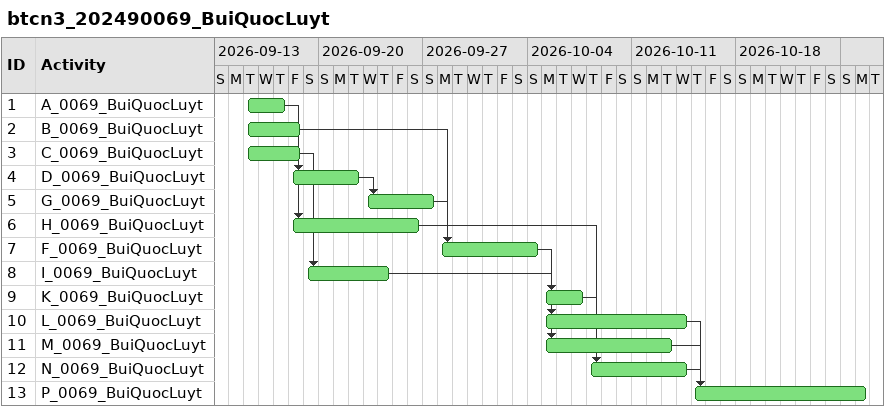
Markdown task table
btcn3_202490069_BuiQuocLuyt

| ID | Task | Start | Finish | Predecessors |
|---|---|---|---|---|
| 1 | A_0069_BuiQuocLuyt | 2026-09-15 | 2026-09-17 |  |
| 2 | B_0069_BuiQuocLuyt | 2026-09-15 | 2026-09-18 |  |
| 3 | C_0069_BuiQuocLuyt | 2026-09-15 | 2026-09-18 |  |
| 4 | D_0069_BuiQuocLuyt | 2026-09-18 | 2026-09-22 | 1 |
| 5 | G_0069_BuiQuocLuyt | 2026-09-23 | 2026-09-27 | 4 |
| 6 | H_0069_BuiQuocLuyt | 2026-09-18 | 2026-09-26 | 1 |
| 7 | F_0069_BuiQuocLuyt | 2026-09-28 | 2026-10-04 | 2, 5 |
| 8 | I_0069_BuiQuocLuyt | 2026-09-19 | 2026-09-24 | 3 |
| 9 | K_0069_BuiQuocLuyt | 2026-10-05 | 2026-10-07 | 7 |
| 10 | L_0069_BuiQuocLuyt | 2026-10-05 | 2026-10-14 | 7 |
| 11 | M_0069_BuiQuocLuyt | 2026-10-05 | 2026-10-13 | 7, 8 |
| 12 | N_0069_BuiQuocLuyt | 2026-10-08 | 2026-10-14 | 6, 9 |
| 13 | P_0069_BuiQuocLuyt | 2026-10-15 | 2026-10-26 | 10, 11, 12 |
